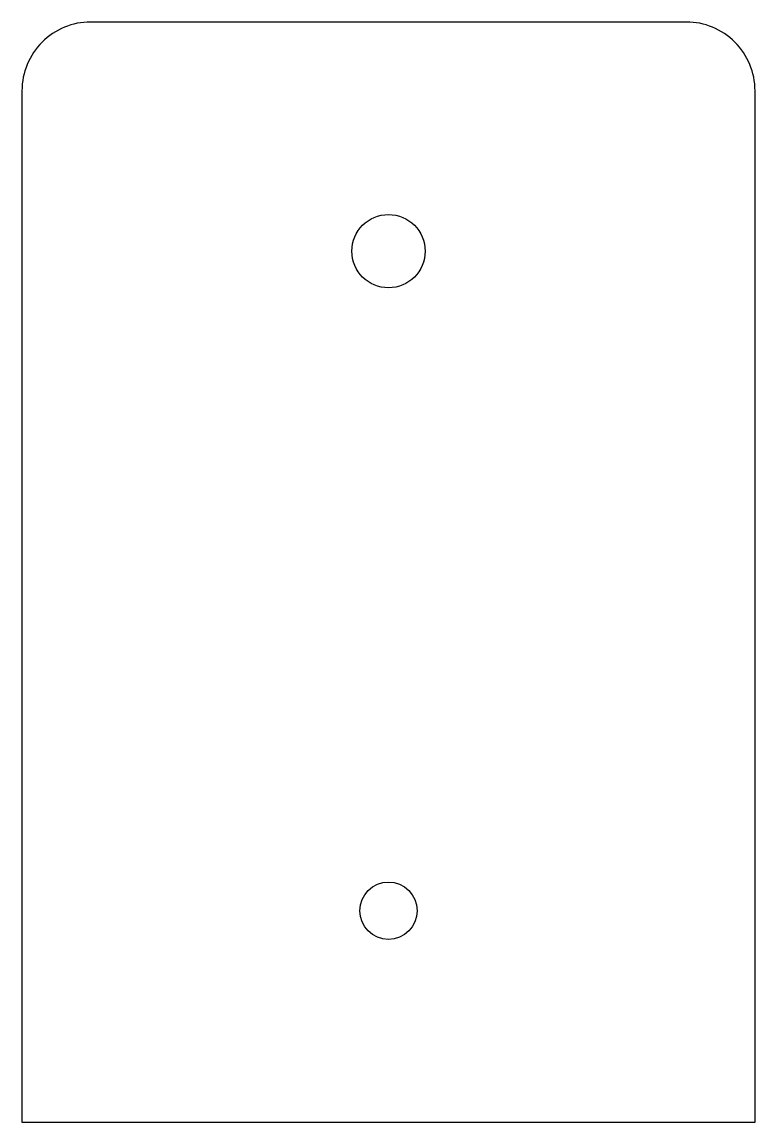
# Model space of a CAD drawing. Header units: inches. Extents: x -0.8 to 0.8, y 8.22 to 10.62.
import ezdxf

# ---------------------------------------------------------------- set-up
doc = ezdxf.new("R2010")
doc.units = ezdxf.units.IN
doc.layers.get('0').update_dxf_attribs({"linetype": 'CONTINUOUS'})

msp = doc.modelspace()

# ---------------------------------------------------------------- linework, layer by layer
msp.add_lwpolyline([(-0.65, 10.62, 0.414214), (-0.8, 10.47), (-0.8, 8.22), (0.8, 8.22), (0.8, 10.47, 0.414214), (0.65, 10.62)], format="xyb", close=True)
for centre, radius in [((0, 10.12), 0.08), ((0, 8.681), 0.0625)]:
    msp.add_circle(centre, radius)

doc.saveas('drawing.dxf')
